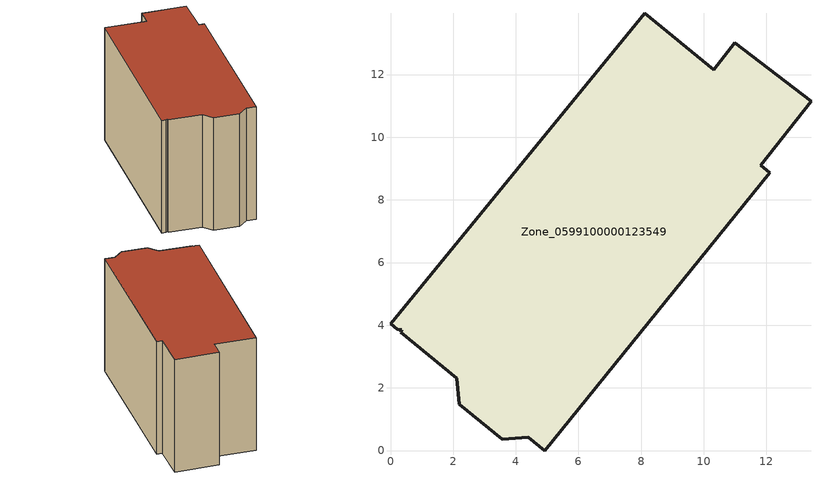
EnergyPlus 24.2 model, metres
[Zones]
Zone_0599100000123549
 floor ground (C_G): 2.11,2.31 0.33,3.78 0.37,3.86 0.22,3.87 0,4.05 8.12,13.95 10.31,12.16 10.99,13.02 13.42,11.15 11.82,9.1 12.11,8.86 4.92,0 4.4,0.43 3.57,0.36 2.2,1.47 z0
 wall outside (C_F): 11.82,9.1 13.42,11.15 10.99,13.02 10.31,12.16 8.12,13.95 0,4.05 0.22,3.87 0.37,3.86 0.33,3.78 2.11,2.31 2.2,1.47 3.57,0.36 4.4,0.43 4.92,0 12.11,8.86 11.82,9.1 z0:8.38
 roof outside (C_R): 0.33,3.78 2.11,2.31 2.2,1.47 3.57,0.36 4.4,0.43 4.92,0 12.11,8.86 11.82,9.1 13.42,11.15 10.99,13.02 10.31,12.16 8.12,13.95 0,4.05 0.22,3.87 0.37,3.86 z8.38
[BUILDING]
Pand.0599100000123549: North Axis=0; Terrain=City; Loads Convergence Tolerance Value=0.04; Temperature Convergence Tolerance Value=0.4; Solar Distribution=FullExterior; Maximum Number of Warmup Days=25; Minimum Number of Warmup Days=1
[Site:Location]
Rotterdam.The.Hague.AP_ZH_NLD Design_Conditions: Latitude=51.96; Longitude=4.45; Time Zone=1; Elevation=-4.5
[SITE:GROUNDTEMPERATURE:BUILDINGSURFACE]
18, 18, 18, 18, 18, 18, 18, 18, 18, 18, 18, 18
[MATERIAL] Thermal Absorptance=0.9; Solar Absorptance=0.7; Visible Absorptance=0.7
Name | Roughness | Thickness | Conductivity | Density | Specific Heat
G.TC.1946 | MediumSmooth | 0.15 | 1 | 540 | 1210
F.TC.1946 | Rough | 0.3 | 0.857143 | 1920 | 840
R.TC.1946 | MediumRough | 0.2 | 0.909091 | 1500 | 1000
[CONSTRUCTION]
C_G: G.TC.1946
C_F: F.TC.1946
C_R: R.TC.1946
[ZONE]
Zone_0599100000123549: Type=1; Multiplier=1; Ceiling Height=Autocalculate; Volume=Autocalculate; Floor Area=autocalculate; Part of Total Floor Area=Yes
[ZONEINFILTRATION:DESIGNFLOWRATE]
Infil_Zone_0599100000123549: Zone or ZoneList or Space or SpaceList=Zone_0599100000123549; Schedule=AlwaysOn; Design Flow Rate Calculation Method=Flow/Area; Flow Rate per Floor Area=0.003; Constant Term Coefficient=1; Temperature Term Coefficient=0; Velocity Term Coefficient=0; Velocity Squared Term Coefficient=0
[HVACTEMPLATE:ZONE:IDEALLOADSAIRSYSTEM]
Zone_0599100000123549: Maximum Heating Supply Air Temperature=50; Minimum Cooling Supply Air Temperature=13; Maximum Heating Supply Air Humidity Ratio=0.0156; Minimum Cooling Supply Air Humidity Ratio=0.0077; Heating Limit=NoLimit; Cooling Limit=NoLimit; Dehumidification Control Type=ConstantSensibleHeatRatio; Cooling Sensible Heat Ratio=0.7; Dehumidification Setpoint=60; Humidification Control Type=None; Humidification Setpoint=30; Outdoor Air Method=None; Outdoor Air Flow Rate per Person=0.00944; Outdoor Air Flow Rate per Zone Floor Area=0; Outdoor Air Flow Rate per Zone=0; Demand Controlled Ventilation Type=None; Outdoor Air Economizer Type=NoEconomizer; Heat Recovery Type=None; Sensible Heat Recovery Effectiveness=0.7; Latent Heat Recovery Effectiveness=0.65
[ZONECONTROL:THERMOSTAT]
ThermostatControl_Zone_0599100000123549: Zone or ZoneList=Zone_0599100000123549; Control Type Schedule=DualSetpointControlType; Control 1=Thermostat_Zone_0599100000123549; Temperature Difference Between Cutout And Setpoint=0
[THERMOSTATSETPOINT:DUALSETPOINT]
Thermostat_Zone_0599100000123549: Heating Setpoint Temperature Schedule=HeatingSetpoint_Zone_0599100000123549; Cooling Setpoint Temperature Schedule=CoolingSetpoint_Zone_0599100000123549
[SCHEDULE:COMPACT]
HeatingSetpoint_Zone_0599100000123549: Through: 12/31, For: AllDays, Until: 24:00, 21
CoolingSetpoint_Zone_0599100000123549: Through: 12/31, For: AllDays, Until: 24:00, 24
DualSetpointControlType: Through: 12/31, For: AllDays, Until: 24:00, 4
AlwaysOn: Through: 12/31, For: AllDays, Until: 24:00, 1
